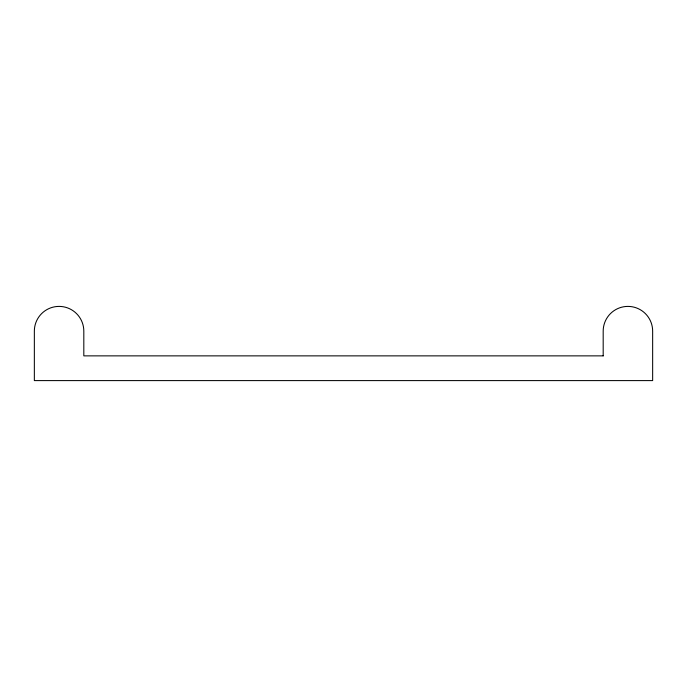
<?xml version="1.0" encoding="UTF-8"?>
<svg xmlns="http://www.w3.org/2000/svg" width="687" height="687" viewBox="0 0 687 687"><rect width="100%" height="100%" fill="white"/><g stroke="black" fill="none" stroke-linecap="round" stroke-linejoin="round"><path stroke-width="1.03" d="M603.186 355.866L83.814 355.866L83.814 331.134A24.732 24.732 0 0 0 59.082 306.402A24.732 24.732 0 0 0 34.35 331.134L34.35 380.598L652.65 380.598L652.65 331.134A24.732 24.732 0 0 0 627.918 306.402A24.732 24.732 0 0 0 603.186 331.134L603.186 355.866"/></g></svg>
